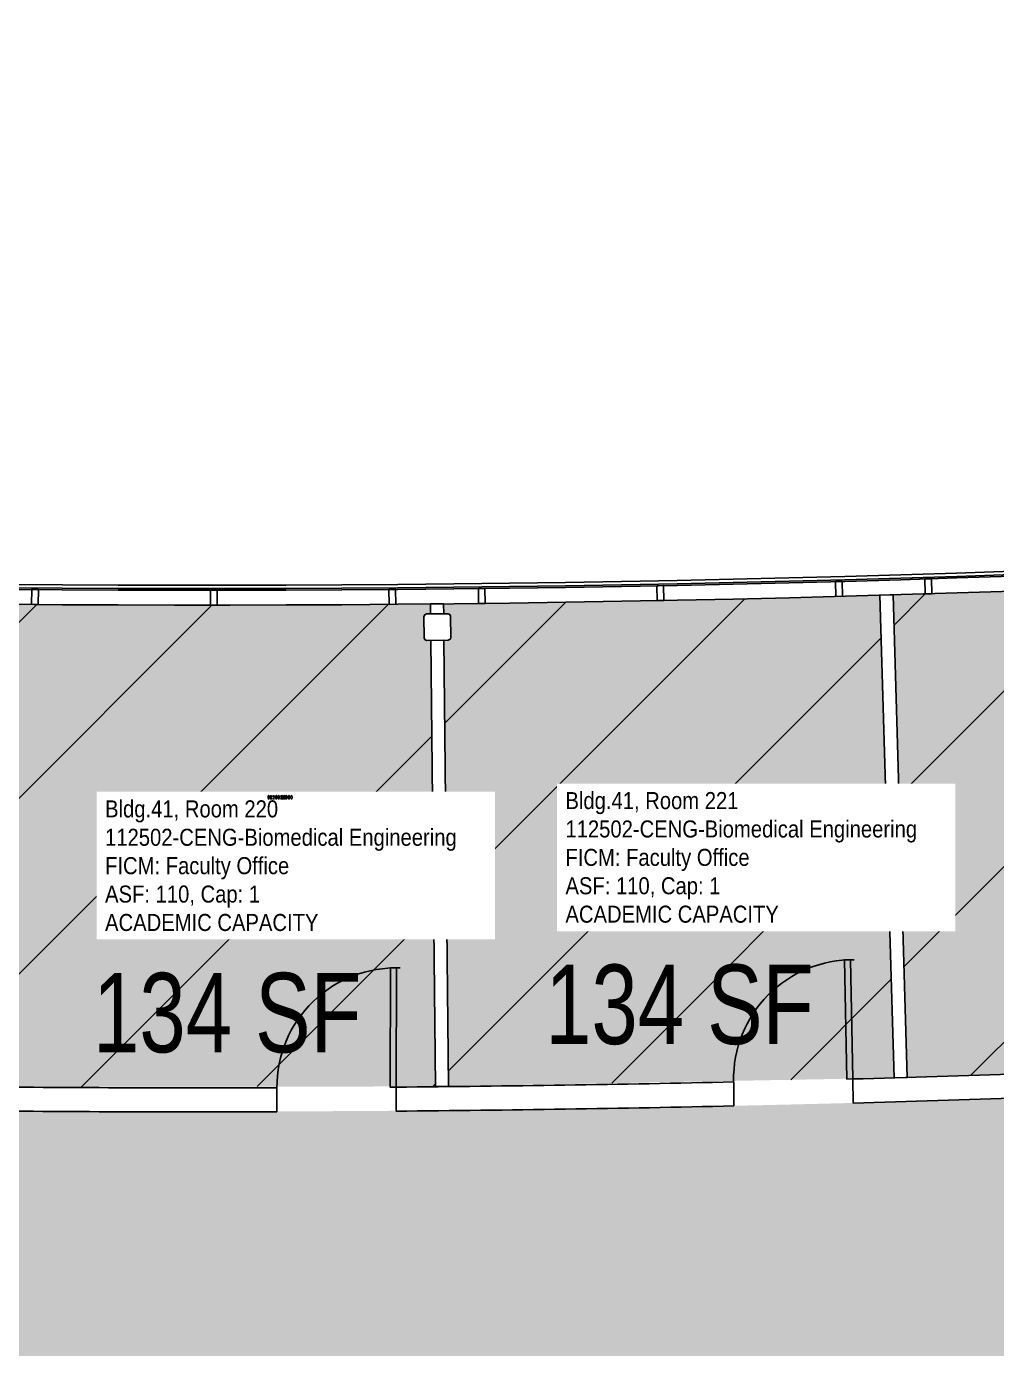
# Model space of a CAD drawing. Header units: inches. Extents: x -2827 to 2347, y -4 to 3466.
# Drawn here: x -1701.1 to -1408, y 3062.5 to 3461.7 of the extents above; entities that cross this region are included whole.
import ezdxf
from ezdxf.enums import TextEntityAlignment as Align

# ---------------------------------------------------------------- set-up
doc = ezdxf.new("R2010")
doc.units = ezdxf.units.IN
doc.header["$LTSCALE"] = 10
doc.header["$MEASUREMENT"] = 0
for name, color, linetype in [('A-DOOR', 2, 'CONTINUOUS'), ('A-GLAZ', 1, 'CONTINUOUS'), ('A-GLAZ-SILL', 2, 'CONTINUOUS'), ('A-IDEN-CNUM', 7, 'CONTINUOUS'), ('A-IDEN-RNUM', 7, 'CONTINUOUS'), ('A-IDEN-SNUM', 4, 'CONTINUOUS'), ('A-IDEN-VNUM', 4, 'CONTINUOUS'), ('A-WALL', 5, 'CONTINUOUS'), ('AREA-TEXT', 3, 'CONTINUOUS'), ('Rooms-Capacity', 4, 'CONTINUOUS'), ('Rooms-Category-Color', 7, 'CONTINUOUS'), ('Rooms-College-Color', 7, 'CONTINUOUS'), ('Rooms-Department-Color', 7, 'CONTINUOUS'), ('Rooms-Division-Color', 7, 'CONTINUOUS'), ('Rooms-Information', 7, 'CONTINUOUS')]:
    doc.layers.add(name, color=color, linetype=linetype)
doc.styles.add('AREA', font='arial.ttf', dxfattribs={"height": 24})
doc.styles.add('ROOMSNUMBER', font='TXT.SHX', dxfattribs={"height": 1})
doc.styles.add('ROOMVNUMBER', font='arial.ttf', dxfattribs={"width": 0.85, "height": 30})
pattern_1 = [(45, (0, 0), (-26.51650429449553, 26.51650429449553), [])]

msp = doc.modelspace()

# ---------------------------------------------------------------- hatches: boundary and pattern name
at = {"layer": 'Rooms-Capacity'}
h = msp.add_hatch(dxfattribs=at)
h.set_pattern_fill('ANSI31', color=256, scale=300, style=0)
h.set_pattern_definition(pattern_1)
edge = h.paths.add_edge_path()
edge.add_arc((-1648.363497916438, 10355.30564602098), 7068.32174728456, 271.6953988597319, 272.750926144339)
edge.add_line((-1309.124526068568, 3295.129356216639), (-1308.97216885452, 3292.128165408096))
edge.add_line((-1308.97216885452, 3292.128165408096), (-1310.247085690498, 3292.063443506137))
edge.add_line((-1310.247085690498, 3292.063443506137), (-1310.716809719801, 3291.793917311355))
edge.add_line((-1310.716809719801, 3291.793917311355), (-1310.958095863461, 3291.27638284117))
edge.add_line((-1310.958095863461, 3291.27638284117), (-1310.628544002771, 3284.7847423926))
edge.add_line((-1310.628544002771, 3284.7847423926), (-1310.30157212913, 3284.202797992155))
edge.add_line((-1310.30157212913, 3284.202797992155), (-1309.841483384371, 3284.073732174933))
edge.add_line((-1309.841483384371, 3284.073732174933), (-1308.593562975526, 3284.146751372144))
edge.add_line((-1308.593562975526, 3284.146751372144), (-1302.124418984962, 3149.547555882834))
edge.add_line((-1302.124418984962, 3149.547555882834), (-1434.97120192647, 3144.390662774444))
edge.add_line((-1434.97120192647, 3144.390662774444), (-1439.240312442183, 3290.07813259773))
h = msp.add_hatch(dxfattribs=at)
h.set_pattern_fill('ANSI31', color=256, scale=300, style=0)
h.set_pattern_definition(pattern_1)
edge = h.paths.add_edge_path()
edge.add_line((-1710.003585678622, 3287.263073719035), (-1710.030911561546, 3284.262560924481))
edge.add_line((-1710.030911561546, 3284.262560924481), (-1708.796743795276, 3284.251321271062))
edge.add_line((-1708.796743795276, 3284.251321271062), (-1708.244830310345, 3284.001657919958))
edge.add_line((-1708.244830310345, 3284.001657919958), (-1708.053604960442, 3283.494522308931))
edge.add_line((-1708.053604960442, 3283.494522308931), (-1708.112798422575, 3276.994791859761))
edge.add_line((-1708.112798422575, 3276.994791859761), (-1708.271660894156, 3276.540001740679))
edge.add_line((-1708.271660894156, 3276.540001740679), (-1708.869597405195, 3276.251652982086))
edge.add_line((-1708.869597405195, 3276.251652982086), (-1710.121418133378, 3276.192626208067))
edge.add_line((-1710.121418133378, 3276.192626208067), (-1711.304735515281, 3141.518608923177))
edge.add_line((-1711.304735515281, 3141.518608923177), (-1577.552935704589, 3141.679428348318))
edge.add_line((-1577.552935704589, 3141.679428348318), (-1578.925716775901, 3276.327399908896))
edge.add_line((-1578.925716775901, 3276.327399908896), (-1580.156946003437, 3276.314847115427))
edge.add_line((-1580.156946003437, 3276.314847115427), (-1580.61142770946, 3276.462447829545))
edge.add_line((-1580.61142770946, 3276.462447829545), (-1580.91455309093, 3277.057161999866))
edge.add_line((-1580.91455309093, 3277.057161999866), (-1580.980819389224, 3283.556824220344))
edge.add_line((-1580.980819389224, 3283.556824220344), (-1580.718762785196, 3284.064157793298))
edge.add_line((-1580.718762785196, 3284.064157793298), (-1580.238504528999, 3284.31443137303))
edge.add_line((-1580.238504528999, 3284.31443137303), (-1579.023131340742, 3284.326377719641))
edge.add_line((-1579.023131340742, 3284.326377719641), (-1579.054048195481, 3287.326108854264))
edge.add_arc((-1647.933518855004, 10360.24112820439), 7073.250402214454, 269.49720449495703, 270.5579564013719, ccw=False)
h = msp.add_hatch(dxfattribs=at)
h.set_pattern_fill('ANSI31', color=256, scale=300, style=0)
h.set_pattern_definition(pattern_1)
edge = h.paths.add_edge_path()
edge.add_arc((-1648.189863185067, 10355.22787264601), 7068.238919755094, 270.5928543419832, 271.6615862695106, ccw=False)
edge.add_line((-1575.054260626435, 3287.367332823575), (-1575.023677319019, 3284.367598299098))
edge.add_line((-1575.023677319019, 3284.367598299098), (-1573.738842278719, 3284.380697626621))
edge.add_line((-1573.738842278719, 3284.380697626621), (-1573.182212904096, 3284.141733057797))
edge.add_line((-1573.182212904096, 3284.141733057797), (-1572.981235086918, 3283.638382693753))
edge.add_line((-1572.981235086918, 3283.638382693753), (-1572.91496886313, 3277.138720503077))
edge.add_line((-1572.91496886313, 3277.138720503077), (-1573.065024018288, 3276.680948965251))
edge.add_line((-1573.065024018288, 3276.680948965251), (-1573.657283708453, 3276.381113344803))
edge.add_line((-1573.657283708453, 3276.381113344803), (-1574.940894408328, 3276.36788376759))
edge.add_line((-1574.940894408328, 3276.36788376759), (-1573.553148121004, 3141.720652295579))
edge.add_line((-1573.553148121004, 3141.720652295579), (-1438.969485685229, 3144.273500222713))
edge.add_line((-1438.969485685229, 3144.273500222713), (-1443.238596186042, 3289.960970051587))
at = {"layer": 'Rooms-Category-Color', "true_color": 0xfa9ba3}
h = msp.add_hatch(color=241, dxfattribs=at)
edge = h.paths.add_edge_path()
edge.add_arc((-1648.363497916438, 10355.30564602098), 7068.32174728456, 271.6953988597319, 272.750926144339)
edge.add_line((-1309.124526068568, 3295.129356216639), (-1308.97216885452, 3292.128165408096))
edge.add_line((-1308.97216885452, 3292.128165408096), (-1310.247085690498, 3292.063443506137))
edge.add_line((-1310.247085690498, 3292.063443506137), (-1310.716809719801, 3291.793917311355))
edge.add_line((-1310.716809719801, 3291.793917311355), (-1310.958095863461, 3291.27638284117))
edge.add_line((-1310.958095863461, 3291.27638284117), (-1310.628544002771, 3284.7847423926))
edge.add_line((-1310.628544002771, 3284.7847423926), (-1310.30157212913, 3284.202797992155))
edge.add_line((-1310.30157212913, 3284.202797992155), (-1309.841483384371, 3284.073732174933))
edge.add_line((-1309.841483384371, 3284.073732174933), (-1308.593562975526, 3284.146751372144))
edge.add_line((-1308.593562975526, 3284.146751372144), (-1302.124418984962, 3149.547555882834))
edge.add_line((-1302.124418984962, 3149.547555882834), (-1434.97120192647, 3144.390662774444))
edge.add_line((-1434.97120192647, 3144.390662774444), (-1439.240312442183, 3290.07813259773))
at = {"layer": 'Rooms-Category-Color', "true_color": 0xadadad}
h = msp.add_hatch(color=253, dxfattribs=at)
edge = h.paths.add_edge_path()
edge.add_arc((-1648.002335816285, 10346.00034947686), 7212.00983942412, 279.3134992422995, 281.8744212178503)
edge.add_line((-164.0063617378223, 3288.32071146061), (-164.0038253890999, 3223.699612770132))
edge.add_line((-164.0038253890999, 3223.699612770132), (-459.4398868530989, 3176.907137539238))
edge.add_line((-459.4398868530989, 3176.907137539238), (-457.5626732707024, 3165.054877476767))
edge.add_line((-457.5626732707024, 3165.054877476767), (-164.0038254483136, 3211.550031278282))
edge.add_line((-164.0038254483136, 3211.550031278282), (-164.0038253962994, 3044.000372629624))
edge.add_line((-164.0038253962994, 3044.000372629624), (-384.0023359954357, 3044.00037426874))
edge.add_line((-384.0023359954357, 3044.00037426874), (-384.0023360848427, 2905.000375539064))
edge.add_line((-384.0023360848427, 2905.000375539064), (-456.0023361295462, 2905.000375304371))
edge.add_line((-456.0023361295462, 2905.000375304371), (-456.0023360401392, 3044.000374779105))
edge.add_line((-456.0023360401392, 3044.000374779105), (-1408.002335773064, 3044.000376095995))
edge.add_line((-1408.002335773064, 3044.000376095995), (-1408.002336323261, 2804.000375477597))
edge.add_line((-1408.002336323261, 2804.000375477597), (-1480.002336263657, 2804.000375466421))
edge.add_line((-1480.002336263657, 2804.000375466421), (-1480.002336114645, 3044.000375481322))
edge.add_line((-1480.002336114645, 3044.000375481322), (-1680.002336040139, 3044.000375436619))
edge.add_line((-1680.002336040139, 3044.000375436619), (-1680.00233605504, 2905.000375442207))
edge.add_line((-1680.00233605504, 2905.000375442207), (-1752.002336159348, 2905.000375449657))
edge.add_line((-1752.002336159348, 2905.000375449657), (-1752.00233605504, 3044.000375436619))
edge.add_line((-1752.00233605504, 3044.000375436619), (-1880.002336053993, 3044.000375440344))
edge.add_line((-1880.002336053993, 3044.000375440344), (-1880.00233605504, 3008.00037542358))
edge.add_line((-1880.00233605504, 3008.00037542358), (-1944.002336114645, 3008.00037542358))
edge.add_line((-1944.002336114645, 3008.00037542358), (-1944.002336159348, 3044.000375460833))
edge.add_line((-1944.002336159348, 3044.000375460833), (-2032.002336180346, 3044.000375445932))
edge.add_line((-2032.002336180346, 3044.000375445932), (-2032.00233617425, 3008.00037544407))
edge.add_line((-2032.00233617425, 3008.00037544407), (-2104.002336129546, 3008.000375421718))
edge.add_line((-2104.002336129546, 3008.000375421718), (-2104.002336129546, 3044.000375425443))
edge.add_line((-2104.002336129546, 3044.000375425443), (-2128.002336274832, 3044.000375410542))
edge.add_line((-2128.002336274832, 3044.000375410542), (-2128.002336129546, 2810.000375354422))
edge.add_line((-2128.002336129546, 2810.000375354422), (-2184.002335823572, 2810.000375429168))
edge.add_line((-2184.002335823572, 2810.000375429168), (-2184.002336144447, 3154.536665072665))
edge.add_arc((-1643.578531144244, 10297.54033888868), 7163.418134742656, 265.6733712704754, 278.2960996600179)
edge.add_arc((-1693.985426125331, 10643.23178521228), 7512.765284613582, 278.2960996600179, 279.2927101304729)
at = {"layer": 'Rooms-Category-Color', "true_color": 0xfa9ba3}
h = msp.add_hatch(color=241, dxfattribs=at)
edge = h.paths.add_edge_path()
edge.add_line((-1710.003585678622, 3287.263073719035), (-1710.030911561546, 3284.262560924481))
edge.add_line((-1710.030911561546, 3284.262560924481), (-1708.796743795276, 3284.251321271062))
edge.add_line((-1708.796743795276, 3284.251321271062), (-1708.244830310345, 3284.001657919958))
edge.add_line((-1708.244830310345, 3284.001657919958), (-1708.053604960442, 3283.494522308931))
edge.add_line((-1708.053604960442, 3283.494522308931), (-1708.112798422575, 3276.994791859761))
edge.add_line((-1708.112798422575, 3276.994791859761), (-1708.271660894156, 3276.540001740679))
edge.add_line((-1708.271660894156, 3276.540001740679), (-1708.869597405195, 3276.251652982086))
edge.add_line((-1708.869597405195, 3276.251652982086), (-1710.121418133378, 3276.192626208067))
edge.add_line((-1710.121418133378, 3276.192626208067), (-1711.304735515281, 3141.518608923177))
edge.add_line((-1711.304735515281, 3141.518608923177), (-1577.552935704589, 3141.679428348318))
edge.add_line((-1577.552935704589, 3141.679428348318), (-1578.925716775901, 3276.327399908896))
edge.add_line((-1578.925716775901, 3276.327399908896), (-1580.156946003437, 3276.314847115427))
edge.add_line((-1580.156946003437, 3276.314847115427), (-1580.61142770946, 3276.462447829545))
edge.add_line((-1580.61142770946, 3276.462447829545), (-1580.91455309093, 3277.057161999866))
edge.add_line((-1580.91455309093, 3277.057161999866), (-1580.980819389224, 3283.556824220344))
edge.add_line((-1580.980819389224, 3283.556824220344), (-1580.718762785196, 3284.064157793298))
edge.add_line((-1580.718762785196, 3284.064157793298), (-1580.238504528999, 3284.31443137303))
edge.add_line((-1580.238504528999, 3284.31443137303), (-1579.023131340742, 3284.326377719641))
edge.add_line((-1579.023131340742, 3284.326377719641), (-1579.054048195481, 3287.326108854264))
edge.add_arc((-1647.933518855004, 10360.24112820439), 7073.250402214454, 269.49720449495703, 270.5579564013719, ccw=False)
h = msp.add_hatch(color=241, dxfattribs=at)
edge = h.paths.add_edge_path()
edge.add_arc((-1648.189863185067, 10355.22787264601), 7068.238919755094, 270.5928543419832, 271.6615862695106, ccw=False)
edge.add_line((-1575.054260626435, 3287.367332823575), (-1575.023677319019, 3284.367598299098))
edge.add_line((-1575.023677319019, 3284.367598299098), (-1573.738842278719, 3284.380697626621))
edge.add_line((-1573.738842278719, 3284.380697626621), (-1573.182212904096, 3284.141733057797))
edge.add_line((-1573.182212904096, 3284.141733057797), (-1572.981235086918, 3283.638382693753))
edge.add_line((-1572.981235086918, 3283.638382693753), (-1572.91496886313, 3277.138720503077))
edge.add_line((-1572.91496886313, 3277.138720503077), (-1573.065024018288, 3276.680948965251))
edge.add_line((-1573.065024018288, 3276.680948965251), (-1573.657283708453, 3276.381113344803))
edge.add_line((-1573.657283708453, 3276.381113344803), (-1574.940894408328, 3276.36788376759))
edge.add_line((-1574.940894408328, 3276.36788376759), (-1573.553148121004, 3141.720652295579))
edge.add_line((-1573.553148121004, 3141.720652295579), (-1438.969485685229, 3144.273500222713))
edge.add_line((-1438.969485685229, 3144.273500222713), (-1443.238596186042, 3289.960970051587))
at = {"layer": 'Rooms-College-Color', "true_color": 0x99d7b2}
h = msp.add_hatch(color=253, dxfattribs=at)
edge = h.paths.add_edge_path()
edge.add_arc((-1648.363497916438, 10355.30564602098), 7068.32174728456, 271.6953988597319, 272.750926144339)
edge.add_line((-1309.124526068568, 3295.129356216639), (-1308.97216885452, 3292.128165408096))
edge.add_line((-1308.97216885452, 3292.128165408096), (-1310.247085690498, 3292.063443506137))
edge.add_line((-1310.247085690498, 3292.063443506137), (-1310.716809719801, 3291.793917311355))
edge.add_line((-1310.716809719801, 3291.793917311355), (-1310.958095863461, 3291.27638284117))
edge.add_line((-1310.958095863461, 3291.27638284117), (-1310.628544002771, 3284.7847423926))
edge.add_line((-1310.628544002771, 3284.7847423926), (-1310.30157212913, 3284.202797992155))
edge.add_line((-1310.30157212913, 3284.202797992155), (-1309.841483384371, 3284.073732174933))
edge.add_line((-1309.841483384371, 3284.073732174933), (-1308.593562975526, 3284.146751372144))
edge.add_line((-1308.593562975526, 3284.146751372144), (-1302.124418984962, 3149.547555882834))
edge.add_line((-1302.124418984962, 3149.547555882834), (-1434.97120192647, 3144.390662774444))
edge.add_line((-1434.97120192647, 3144.390662774444), (-1439.240312442183, 3290.07813259773))
at = {"layer": 'Rooms-College-Color', "true_color": 0xadadad}
h = msp.add_hatch(color=253, dxfattribs=at)
edge = h.paths.add_edge_path()
edge.add_arc((-1648.002335816285, 10346.00034947686), 7212.00983942412, 279.3134992422995, 281.8744212178503)
edge.add_line((-164.0063617378223, 3288.32071146061), (-164.0038253890999, 3223.699612770132))
edge.add_line((-164.0038253890999, 3223.699612770132), (-459.4398868530989, 3176.907137539238))
edge.add_line((-459.4398868530989, 3176.907137539238), (-457.5626732707024, 3165.054877476767))
edge.add_line((-457.5626732707024, 3165.054877476767), (-164.0038254483136, 3211.550031278282))
edge.add_line((-164.0038254483136, 3211.550031278282), (-164.0038253962994, 3044.000372629624))
edge.add_line((-164.0038253962994, 3044.000372629624), (-384.0023359954357, 3044.00037426874))
edge.add_line((-384.0023359954357, 3044.00037426874), (-384.0023360848427, 2905.000375539064))
edge.add_line((-384.0023360848427, 2905.000375539064), (-456.0023361295462, 2905.000375304371))
edge.add_line((-456.0023361295462, 2905.000375304371), (-456.0023360401392, 3044.000374779105))
edge.add_line((-456.0023360401392, 3044.000374779105), (-1408.002335773064, 3044.000376095995))
edge.add_line((-1408.002335773064, 3044.000376095995), (-1408.002336323261, 2804.000375477597))
edge.add_line((-1408.002336323261, 2804.000375477597), (-1480.002336263657, 2804.000375466421))
edge.add_line((-1480.002336263657, 2804.000375466421), (-1480.002336114645, 3044.000375481322))
edge.add_line((-1480.002336114645, 3044.000375481322), (-1680.002336040139, 3044.000375436619))
edge.add_line((-1680.002336040139, 3044.000375436619), (-1680.00233605504, 2905.000375442207))
edge.add_line((-1680.00233605504, 2905.000375442207), (-1752.002336159348, 2905.000375449657))
edge.add_line((-1752.002336159348, 2905.000375449657), (-1752.00233605504, 3044.000375436619))
edge.add_line((-1752.00233605504, 3044.000375436619), (-1880.002336053993, 3044.000375440344))
edge.add_line((-1880.002336053993, 3044.000375440344), (-1880.00233605504, 3008.00037542358))
edge.add_line((-1880.00233605504, 3008.00037542358), (-1944.002336114645, 3008.00037542358))
edge.add_line((-1944.002336114645, 3008.00037542358), (-1944.002336159348, 3044.000375460833))
edge.add_line((-1944.002336159348, 3044.000375460833), (-2032.002336180346, 3044.000375445932))
edge.add_line((-2032.002336180346, 3044.000375445932), (-2032.00233617425, 3008.00037544407))
edge.add_line((-2032.00233617425, 3008.00037544407), (-2104.002336129546, 3008.000375421718))
edge.add_line((-2104.002336129546, 3008.000375421718), (-2104.002336129546, 3044.000375425443))
edge.add_line((-2104.002336129546, 3044.000375425443), (-2128.002336274832, 3044.000375410542))
edge.add_line((-2128.002336274832, 3044.000375410542), (-2128.002336129546, 2810.000375354422))
edge.add_line((-2128.002336129546, 2810.000375354422), (-2184.002335823572, 2810.000375429168))
edge.add_line((-2184.002335823572, 2810.000375429168), (-2184.002336144447, 3154.536665072665))
edge.add_arc((-1643.578531144244, 10297.54033888868), 7163.418134742656, 265.6733712704754, 278.2960996600179)
edge.add_arc((-1693.985426125331, 10643.23178521228), 7512.765284613582, 278.2960996600179, 279.2927101304729)
at = {"layer": 'Rooms-College-Color', "true_color": 0x99d7b2}
h = msp.add_hatch(color=253, dxfattribs=at)
edge = h.paths.add_edge_path()
edge.add_line((-1710.003585678622, 3287.263073719035), (-1710.030911561546, 3284.262560924481))
edge.add_line((-1710.030911561546, 3284.262560924481), (-1708.796743795276, 3284.251321271062))
edge.add_line((-1708.796743795276, 3284.251321271062), (-1708.244830310345, 3284.001657919958))
edge.add_line((-1708.244830310345, 3284.001657919958), (-1708.053604960442, 3283.494522308931))
edge.add_line((-1708.053604960442, 3283.494522308931), (-1708.112798422575, 3276.994791859761))
edge.add_line((-1708.112798422575, 3276.994791859761), (-1708.271660894156, 3276.540001740679))
edge.add_line((-1708.271660894156, 3276.540001740679), (-1708.869597405195, 3276.251652982086))
edge.add_line((-1708.869597405195, 3276.251652982086), (-1710.121418133378, 3276.192626208067))
edge.add_line((-1710.121418133378, 3276.192626208067), (-1711.304735515281, 3141.518608923177))
edge.add_line((-1711.304735515281, 3141.518608923177), (-1577.552935704589, 3141.679428348318))
edge.add_line((-1577.552935704589, 3141.679428348318), (-1578.925716775901, 3276.327399908896))
edge.add_line((-1578.925716775901, 3276.327399908896), (-1580.156946003437, 3276.314847115427))
edge.add_line((-1580.156946003437, 3276.314847115427), (-1580.61142770946, 3276.462447829545))
edge.add_line((-1580.61142770946, 3276.462447829545), (-1580.91455309093, 3277.057161999866))
edge.add_line((-1580.91455309093, 3277.057161999866), (-1580.980819389224, 3283.556824220344))
edge.add_line((-1580.980819389224, 3283.556824220344), (-1580.718762785196, 3284.064157793298))
edge.add_line((-1580.718762785196, 3284.064157793298), (-1580.238504528999, 3284.31443137303))
edge.add_line((-1580.238504528999, 3284.31443137303), (-1579.023131340742, 3284.326377719641))
edge.add_line((-1579.023131340742, 3284.326377719641), (-1579.054048195481, 3287.326108854264))
edge.add_arc((-1647.933518855004, 10360.24112820439), 7073.250402214454, 269.49720449495703, 270.5579564013719, ccw=False)
h = msp.add_hatch(color=253, dxfattribs=at)
edge = h.paths.add_edge_path()
edge.add_arc((-1648.189863185067, 10355.22787264601), 7068.238919755094, 270.5928543419832, 271.6615862695106, ccw=False)
edge.add_line((-1575.054260626435, 3287.367332823575), (-1575.023677319019, 3284.367598299098))
edge.add_line((-1575.023677319019, 3284.367598299098), (-1573.738842278719, 3284.380697626621))
edge.add_line((-1573.738842278719, 3284.380697626621), (-1573.182212904096, 3284.141733057797))
edge.add_line((-1573.182212904096, 3284.141733057797), (-1572.981235086918, 3283.638382693753))
edge.add_line((-1572.981235086918, 3283.638382693753), (-1572.91496886313, 3277.138720503077))
edge.add_line((-1572.91496886313, 3277.138720503077), (-1573.065024018288, 3276.680948965251))
edge.add_line((-1573.065024018288, 3276.680948965251), (-1573.657283708453, 3276.381113344803))
edge.add_line((-1573.657283708453, 3276.381113344803), (-1574.940894408328, 3276.36788376759))
edge.add_line((-1574.940894408328, 3276.36788376759), (-1573.553148121004, 3141.720652295579))
edge.add_line((-1573.553148121004, 3141.720652295579), (-1438.969485685229, 3144.273500222713))
edge.add_line((-1438.969485685229, 3144.273500222713), (-1443.238596186042, 3289.960970051587))
at = {"layer": 'Rooms-Department-Color', "true_color": 0x99d7b2}
h = msp.add_hatch(color=253, dxfattribs=at)
edge = h.paths.add_edge_path()
edge.add_arc((-1648.363497916438, 10355.30564602098), 7068.32174728456, 271.6953988597319, 272.750926144339)
edge.add_line((-1309.124526068568, 3295.129356216639), (-1308.97216885452, 3292.128165408096))
edge.add_line((-1308.97216885452, 3292.128165408096), (-1310.247085690498, 3292.063443506137))
edge.add_line((-1310.247085690498, 3292.063443506137), (-1310.716809719801, 3291.793917311355))
edge.add_line((-1310.716809719801, 3291.793917311355), (-1310.958095863461, 3291.27638284117))
edge.add_line((-1310.958095863461, 3291.27638284117), (-1310.628544002771, 3284.7847423926))
edge.add_line((-1310.628544002771, 3284.7847423926), (-1310.30157212913, 3284.202797992155))
edge.add_line((-1310.30157212913, 3284.202797992155), (-1309.841483384371, 3284.073732174933))
edge.add_line((-1309.841483384371, 3284.073732174933), (-1308.593562975526, 3284.146751372144))
edge.add_line((-1308.593562975526, 3284.146751372144), (-1302.124418984962, 3149.547555882834))
edge.add_line((-1302.124418984962, 3149.547555882834), (-1434.97120192647, 3144.390662774444))
edge.add_line((-1434.97120192647, 3144.390662774444), (-1439.240312442183, 3290.07813259773))
at = {"layer": 'Rooms-Department-Color', "true_color": 0xacacac}
h = msp.add_hatch(color=253, dxfattribs=at)
edge = h.paths.add_edge_path()
edge.add_arc((-1648.002335816285, 10346.00034947686), 7212.00983942412, 279.3134992422995, 281.8744212178503)
edge.add_line((-164.0063617378223, 3288.32071146061), (-164.0038253890999, 3223.699612770132))
edge.add_line((-164.0038253890999, 3223.699612770132), (-459.4398868530989, 3176.907137539238))
edge.add_line((-459.4398868530989, 3176.907137539238), (-457.5626732707024, 3165.054877476767))
edge.add_line((-457.5626732707024, 3165.054877476767), (-164.0038254483136, 3211.550031278282))
edge.add_line((-164.0038254483136, 3211.550031278282), (-164.0038253962994, 3044.000372629624))
edge.add_line((-164.0038253962994, 3044.000372629624), (-384.0023359954357, 3044.00037426874))
edge.add_line((-384.0023359954357, 3044.00037426874), (-384.0023360848427, 2905.000375539064))
edge.add_line((-384.0023360848427, 2905.000375539064), (-456.0023361295462, 2905.000375304371))
edge.add_line((-456.0023361295462, 2905.000375304371), (-456.0023360401392, 3044.000374779105))
edge.add_line((-456.0023360401392, 3044.000374779105), (-1408.002335773064, 3044.000376095995))
edge.add_line((-1408.002335773064, 3044.000376095995), (-1408.002336323261, 2804.000375477597))
edge.add_line((-1408.002336323261, 2804.000375477597), (-1480.002336263657, 2804.000375466421))
edge.add_line((-1480.002336263657, 2804.000375466421), (-1480.002336114645, 3044.000375481322))
edge.add_line((-1480.002336114645, 3044.000375481322), (-1680.002336040139, 3044.000375436619))
edge.add_line((-1680.002336040139, 3044.000375436619), (-1680.00233605504, 2905.000375442207))
edge.add_line((-1680.00233605504, 2905.000375442207), (-1752.002336159348, 2905.000375449657))
edge.add_line((-1752.002336159348, 2905.000375449657), (-1752.00233605504, 3044.000375436619))
edge.add_line((-1752.00233605504, 3044.000375436619), (-1880.002336053993, 3044.000375440344))
edge.add_line((-1880.002336053993, 3044.000375440344), (-1880.00233605504, 3008.00037542358))
edge.add_line((-1880.00233605504, 3008.00037542358), (-1944.002336114645, 3008.00037542358))
edge.add_line((-1944.002336114645, 3008.00037542358), (-1944.002336159348, 3044.000375460833))
edge.add_line((-1944.002336159348, 3044.000375460833), (-2032.002336180346, 3044.000375445932))
edge.add_line((-2032.002336180346, 3044.000375445932), (-2032.00233617425, 3008.00037544407))
edge.add_line((-2032.00233617425, 3008.00037544407), (-2104.002336129546, 3008.000375421718))
edge.add_line((-2104.002336129546, 3008.000375421718), (-2104.002336129546, 3044.000375425443))
edge.add_line((-2104.002336129546, 3044.000375425443), (-2128.002336274832, 3044.000375410542))
edge.add_line((-2128.002336274832, 3044.000375410542), (-2128.002336129546, 2810.000375354422))
edge.add_line((-2128.002336129546, 2810.000375354422), (-2184.002335823572, 2810.000375429168))
edge.add_line((-2184.002335823572, 2810.000375429168), (-2184.002336144447, 3154.536665072665))
edge.add_arc((-1643.578531144244, 10297.54033888868), 7163.418134742656, 265.6733712704754, 278.2960996600179)
edge.add_arc((-1693.985426125331, 10643.23178521228), 7512.765284613582, 278.2960996600179, 279.2927101304729)
at = {"layer": 'Rooms-Department-Color', "true_color": 0x99d7b2}
h = msp.add_hatch(color=253, dxfattribs=at)
edge = h.paths.add_edge_path()
edge.add_line((-1710.003585678622, 3287.263073719035), (-1710.030911561546, 3284.262560924481))
edge.add_line((-1710.030911561546, 3284.262560924481), (-1708.796743795276, 3284.251321271062))
edge.add_line((-1708.796743795276, 3284.251321271062), (-1708.244830310345, 3284.001657919958))
edge.add_line((-1708.244830310345, 3284.001657919958), (-1708.053604960442, 3283.494522308931))
edge.add_line((-1708.053604960442, 3283.494522308931), (-1708.112798422575, 3276.994791859761))
edge.add_line((-1708.112798422575, 3276.994791859761), (-1708.271660894156, 3276.540001740679))
edge.add_line((-1708.271660894156, 3276.540001740679), (-1708.869597405195, 3276.251652982086))
edge.add_line((-1708.869597405195, 3276.251652982086), (-1710.121418133378, 3276.192626208067))
edge.add_line((-1710.121418133378, 3276.192626208067), (-1711.304735515281, 3141.518608923177))
edge.add_line((-1711.304735515281, 3141.518608923177), (-1577.552935704589, 3141.679428348318))
edge.add_line((-1577.552935704589, 3141.679428348318), (-1578.925716775901, 3276.327399908896))
edge.add_line((-1578.925716775901, 3276.327399908896), (-1580.156946003437, 3276.314847115427))
edge.add_line((-1580.156946003437, 3276.314847115427), (-1580.61142770946, 3276.462447829545))
edge.add_line((-1580.61142770946, 3276.462447829545), (-1580.91455309093, 3277.057161999866))
edge.add_line((-1580.91455309093, 3277.057161999866), (-1580.980819389224, 3283.556824220344))
edge.add_line((-1580.980819389224, 3283.556824220344), (-1580.718762785196, 3284.064157793298))
edge.add_line((-1580.718762785196, 3284.064157793298), (-1580.238504528999, 3284.31443137303))
edge.add_line((-1580.238504528999, 3284.31443137303), (-1579.023131340742, 3284.326377719641))
edge.add_line((-1579.023131340742, 3284.326377719641), (-1579.054048195481, 3287.326108854264))
edge.add_arc((-1647.933518855004, 10360.24112820439), 7073.250402214454, 269.49720449495703, 270.5579564013719, ccw=False)
h = msp.add_hatch(color=253, dxfattribs=at)
edge = h.paths.add_edge_path()
edge.add_arc((-1648.189863185067, 10355.22787264601), 7068.238919755094, 270.5928543419832, 271.6615862695106, ccw=False)
edge.add_line((-1575.054260626435, 3287.367332823575), (-1575.023677319019, 3284.367598299098))
edge.add_line((-1575.023677319019, 3284.367598299098), (-1573.738842278719, 3284.380697626621))
edge.add_line((-1573.738842278719, 3284.380697626621), (-1573.182212904096, 3284.141733057797))
edge.add_line((-1573.182212904096, 3284.141733057797), (-1572.981235086918, 3283.638382693753))
edge.add_line((-1572.981235086918, 3283.638382693753), (-1572.91496886313, 3277.138720503077))
edge.add_line((-1572.91496886313, 3277.138720503077), (-1573.065024018288, 3276.680948965251))
edge.add_line((-1573.065024018288, 3276.680948965251), (-1573.657283708453, 3276.381113344803))
edge.add_line((-1573.657283708453, 3276.381113344803), (-1574.940894408328, 3276.36788376759))
edge.add_line((-1574.940894408328, 3276.36788376759), (-1573.553148121004, 3141.720652295579))
edge.add_line((-1573.553148121004, 3141.720652295579), (-1438.969485685229, 3144.273500222713))
edge.add_line((-1438.969485685229, 3144.273500222713), (-1443.238596186042, 3289.960970051587))
at = {"layer": 'Rooms-Division-Color', "true_color": 0x99d7b2}
h = msp.add_hatch(color=253, dxfattribs=at)
edge = h.paths.add_edge_path()
edge.add_arc((-1648.363497916438, 10355.30564602098), 7068.32174728456, 271.6953988597319, 272.750926144339)
edge.add_line((-1309.124526068568, 3295.129356216639), (-1308.97216885452, 3292.128165408096))
edge.add_line((-1308.97216885452, 3292.128165408096), (-1310.247085690498, 3292.063443506137))
edge.add_line((-1310.247085690498, 3292.063443506137), (-1310.716809719801, 3291.793917311355))
edge.add_line((-1310.716809719801, 3291.793917311355), (-1310.958095863461, 3291.27638284117))
edge.add_line((-1310.958095863461, 3291.27638284117), (-1310.628544002771, 3284.7847423926))
edge.add_line((-1310.628544002771, 3284.7847423926), (-1310.30157212913, 3284.202797992155))
edge.add_line((-1310.30157212913, 3284.202797992155), (-1309.841483384371, 3284.073732174933))
edge.add_line((-1309.841483384371, 3284.073732174933), (-1308.593562975526, 3284.146751372144))
edge.add_line((-1308.593562975526, 3284.146751372144), (-1302.124418984962, 3149.547555882834))
edge.add_line((-1302.124418984962, 3149.547555882834), (-1434.97120192647, 3144.390662774444))
edge.add_line((-1434.97120192647, 3144.390662774444), (-1439.240312442183, 3290.07813259773))
at = {"layer": 'Rooms-Division-Color', "true_color": 0xadadad}
h = msp.add_hatch(color=253, dxfattribs=at)
edge = h.paths.add_edge_path()
edge.add_arc((-1648.002335816285, 10346.00034947686), 7212.00983942412, 279.3134992422995, 281.8744212178503)
edge.add_line((-164.0063617378223, 3288.32071146061), (-164.0038253890999, 3223.699612770132))
edge.add_line((-164.0038253890999, 3223.699612770132), (-459.4398868530989, 3176.907137539238))
edge.add_line((-459.4398868530989, 3176.907137539238), (-457.5626732707024, 3165.054877476767))
edge.add_line((-457.5626732707024, 3165.054877476767), (-164.0038254483136, 3211.550031278282))
edge.add_line((-164.0038254483136, 3211.550031278282), (-164.0038253962994, 3044.000372629624))
edge.add_line((-164.0038253962994, 3044.000372629624), (-384.0023359954357, 3044.00037426874))
edge.add_line((-384.0023359954357, 3044.00037426874), (-384.0023360848427, 2905.000375539064))
edge.add_line((-384.0023360848427, 2905.000375539064), (-456.0023361295462, 2905.000375304371))
edge.add_line((-456.0023361295462, 2905.000375304371), (-456.0023360401392, 3044.000374779105))
edge.add_line((-456.0023360401392, 3044.000374779105), (-1408.002335773064, 3044.000376095995))
edge.add_line((-1408.002335773064, 3044.000376095995), (-1408.002336323261, 2804.000375477597))
edge.add_line((-1408.002336323261, 2804.000375477597), (-1480.002336263657, 2804.000375466421))
edge.add_line((-1480.002336263657, 2804.000375466421), (-1480.002336114645, 3044.000375481322))
edge.add_line((-1480.002336114645, 3044.000375481322), (-1680.002336040139, 3044.000375436619))
edge.add_line((-1680.002336040139, 3044.000375436619), (-1680.00233605504, 2905.000375442207))
edge.add_line((-1680.00233605504, 2905.000375442207), (-1752.002336159348, 2905.000375449657))
edge.add_line((-1752.002336159348, 2905.000375449657), (-1752.00233605504, 3044.000375436619))
edge.add_line((-1752.00233605504, 3044.000375436619), (-1880.002336053993, 3044.000375440344))
edge.add_line((-1880.002336053993, 3044.000375440344), (-1880.00233605504, 3008.00037542358))
edge.add_line((-1880.00233605504, 3008.00037542358), (-1944.002336114645, 3008.00037542358))
edge.add_line((-1944.002336114645, 3008.00037542358), (-1944.002336159348, 3044.000375460833))
edge.add_line((-1944.002336159348, 3044.000375460833), (-2032.002336180346, 3044.000375445932))
edge.add_line((-2032.002336180346, 3044.000375445932), (-2032.00233617425, 3008.00037544407))
edge.add_line((-2032.00233617425, 3008.00037544407), (-2104.002336129546, 3008.000375421718))
edge.add_line((-2104.002336129546, 3008.000375421718), (-2104.002336129546, 3044.000375425443))
edge.add_line((-2104.002336129546, 3044.000375425443), (-2128.002336274832, 3044.000375410542))
edge.add_line((-2128.002336274832, 3044.000375410542), (-2128.002336129546, 2810.000375354422))
edge.add_line((-2128.002336129546, 2810.000375354422), (-2184.002335823572, 2810.000375429168))
edge.add_line((-2184.002335823572, 2810.000375429168), (-2184.002336144447, 3154.536665072665))
edge.add_arc((-1643.578531144244, 10297.54033888868), 7163.418134742656, 265.6733712704754, 278.2960996600179)
edge.add_arc((-1693.985426125331, 10643.23178521228), 7512.765284613582, 278.2960996600179, 279.2927101304729)
at = {"layer": 'Rooms-Division-Color', "true_color": 0x99d7b2}
h = msp.add_hatch(color=253, dxfattribs=at)
edge = h.paths.add_edge_path()
edge.add_line((-1710.003585678622, 3287.263073719035), (-1710.030911561546, 3284.262560924481))
edge.add_line((-1710.030911561546, 3284.262560924481), (-1708.796743795276, 3284.251321271062))
edge.add_line((-1708.796743795276, 3284.251321271062), (-1708.244830310345, 3284.001657919958))
edge.add_line((-1708.244830310345, 3284.001657919958), (-1708.053604960442, 3283.494522308931))
edge.add_line((-1708.053604960442, 3283.494522308931), (-1708.112798422575, 3276.994791859761))
edge.add_line((-1708.112798422575, 3276.994791859761), (-1708.271660894156, 3276.540001740679))
edge.add_line((-1708.271660894156, 3276.540001740679), (-1708.869597405195, 3276.251652982086))
edge.add_line((-1708.869597405195, 3276.251652982086), (-1710.121418133378, 3276.192626208067))
edge.add_line((-1710.121418133378, 3276.192626208067), (-1711.304735515281, 3141.518608923177))
edge.add_line((-1711.304735515281, 3141.518608923177), (-1577.552935704589, 3141.679428348318))
edge.add_line((-1577.552935704589, 3141.679428348318), (-1578.925716775901, 3276.327399908896))
edge.add_line((-1578.925716775901, 3276.327399908896), (-1580.156946003437, 3276.314847115427))
edge.add_line((-1580.156946003437, 3276.314847115427), (-1580.61142770946, 3276.462447829545))
edge.add_line((-1580.61142770946, 3276.462447829545), (-1580.91455309093, 3277.057161999866))
edge.add_line((-1580.91455309093, 3277.057161999866), (-1580.980819389224, 3283.556824220344))
edge.add_line((-1580.980819389224, 3283.556824220344), (-1580.718762785196, 3284.064157793298))
edge.add_line((-1580.718762785196, 3284.064157793298), (-1580.238504528999, 3284.31443137303))
edge.add_line((-1580.238504528999, 3284.31443137303), (-1579.023131340742, 3284.326377719641))
edge.add_line((-1579.023131340742, 3284.326377719641), (-1579.054048195481, 3287.326108854264))
edge.add_arc((-1647.933518855004, 10360.24112820439), 7073.250402214454, 269.49720449495703, 270.5579564013719, ccw=False)
h = msp.add_hatch(color=253, dxfattribs=at)
edge = h.paths.add_edge_path()
edge.add_arc((-1648.189863185067, 10355.22787264601), 7068.238919755094, 270.5928543419832, 271.6615862695106, ccw=False)
edge.add_line((-1575.054260626435, 3287.367332823575), (-1575.023677319019, 3284.367598299098))
edge.add_line((-1575.023677319019, 3284.367598299098), (-1573.738842278719, 3284.380697626621))
edge.add_line((-1573.738842278719, 3284.380697626621), (-1573.182212904096, 3284.141733057797))
edge.add_line((-1573.182212904096, 3284.141733057797), (-1572.981235086918, 3283.638382693753))
edge.add_line((-1572.981235086918, 3283.638382693753), (-1572.91496886313, 3277.138720503077))
edge.add_line((-1572.91496886313, 3277.138720503077), (-1573.065024018288, 3276.680948965251))
edge.add_line((-1573.065024018288, 3276.680948965251), (-1573.657283708453, 3276.381113344803))
edge.add_line((-1573.657283708453, 3276.381113344803), (-1574.940894408328, 3276.36788376759))
edge.add_line((-1574.940894408328, 3276.36788376759), (-1573.553148121004, 3141.720652295579))
edge.add_line((-1573.553148121004, 3141.720652295579), (-1438.969485685229, 3144.273500222713))
edge.add_line((-1438.969485685229, 3144.273500222713), (-1443.238596186042, 3289.960970051587))

# ---------------------------------------------------------------- linework, layer by layer
at = {"layer": 'A-DOOR'}
for p, q in [((-1591.210254698992, 3141.485502308235), (-1591.075434908271, 3177.485250031576)), ((-1589.275448173285, 3177.478508938104), (-1591.075434908271, 3177.485250031576)), ((-1589.410267427564, 3141.478761350736), (-1589.275448173285, 3177.478508938104)), ((-1452.100949406624, 3179.916190365329), (-1453.900653943419, 3179.883617924526)), ((-1453.24920257926, 3143.889512568712), (-1453.900653943419, 3179.883617924526)), ((-1451.449497401714, 3143.922085152939), (-1452.100949406624, 3179.916190365329)), ((-1625.412918969989, 3141.275946820155), (-1625.39804919064, 3134.025928651914)), ((-1589.410267427564, 3141.478761350736), (-1591.210254698992, 3141.485502308235)), ((-1589.359103918076, 3134.228932464495), (-1589.410203039646, 3141.478785747662)), ((-1487.329868122935, 3135.780494395643), (-1487.421911463141, 3143.030272677541)), ((-1451.449497401714, 3143.922085152939), (-1453.24920257926, 3143.889512568712)), ((-1451.320004105568, 3136.672914804891), (-1451.44825387001, 3143.922142919153))]:
    msp.add_line(p, q, dxfattribs=at)
at = {"layer": 'A-DOOR', "extrusion": (0, 0, -1)}
for centre, major_axis, ratio, start_param, end_param in [((-1589.410267427564, 3141.478761350736), (33.6112360191296, 12.90569208647901), 0.9998762769018343, 3.502611403592359, 5.112493211634422), ((-1451.449497401714, 3143.922085152939), (34.29708094455071, 10.94121747685844), 0.9999999994639305, 3.432303222063155, 5.032892055170438)]:
    msp.add_ellipse(centre, major_axis=major_axis, ratio=ratio, start_param=start_param, end_param=end_param, dxfattribs=at)
at = {"layer": 'A-GLAZ', "linetype": 'Continuous'}
for radius in [7053.009839426081, 7054.509839426081, 7059.009839426081]:
    msp.add_arc((-1648.00487215817, 10346.00064304657), radius, 264.9868125715975, 282.5566358323309, dxfattribs=at)
at = {"layer": 'A-GLAZ-SILL', "linetype": 'Continuous'}
msp.add_arc((-1648.00487215817, 10346.00064304657), 7054.009839426081, 264.9868125715975, 282.5566358323309, dxfattribs=at)
at = {"layer": 'A-WALL', "linetype": 'Continuous', "lineweight": -3}
for p, q in [((-1439.240312442183, 3290.07813259773), (-1443.238596186042, 3289.960970051587)), ((-1443.238596186042, 3289.960970051587), (-1438.969485685229, 3144.273500222713)), ((-1434.97120192647, 3144.390662774444), (-1439.240312442183, 3290.07813259773)), ((-1575.054260626435, 3287.367332823575), (-1579.054048195481, 3287.326108854264)), ((-1579.054048195481, 3287.326108854264), (-1579.023131340742, 3284.326377719641)), ((-1575.023343771696, 3284.367601683363), (-1575.054260626435, 3287.367332823575)), ((-1579.023131340742, 3284.326377719641), (-1575.023343771696, 3284.367601683363)), ((-1574.940899699926, 3276.368397189304), (-1578.940687268972, 3276.327173244208)), ((-1578.940687268972, 3276.327173244208), (-1577.552935704589, 3141.679428348318)), ((-1573.553148150444, 3141.720652295277), (-1574.940899699926, 3276.368397189304)), ((-1577.552935704589, 3141.679428348318), (-1573.553148150444, 3141.720652295277)), ((-1438.969485685229, 3144.273500222713), (-1434.97120192647, 3144.390662774444))]:
    msp.add_line(p, q, dxfattribs=at)
at = {"layer": 'A-WALL', "linetype": 'Continuous'}
for points in [[(-1456.541609942913, 3289.58783393912), (-1454.542317509651, 3289.641030896455), (-1454.662010699511, 3294.139438772574), (-1456.661303013563, 3294.086241824552)], [(-1429.553248345852, 3290.380756810308), (-1427.553955927491, 3290.433953754604), (-1427.673649102449, 3294.932361636311), (-1429.672941431403, 3294.879164721817)], [(-1699.52182765305, 3287.240994518623), (-1697.521910980344, 3287.222744641826), (-1697.480848640203, 3291.722557244822), (-1699.480765461922, 3291.740807199851)], [(-1645.494456097484, 3286.991249987856), (-1643.494471937418, 3286.98327953741), (-1643.476538449526, 3291.483243823051), (-1645.47652259469, 3291.491214245558)], [(-1591.520784780383, 3287.216605454683), (-1589.520840793848, 3287.231571815908), (-1589.554515019059, 3291.731445817277), (-1591.554459095001, 3291.71647946164)], [(-1564.522196918726, 3287.49344143644), (-1562.522252857685, 3287.508407771587), (-1562.555927172303, 3292.008281785995), (-1564.555871114135, 3291.993315456435)], [(-1510.49059972167, 3288.33036611788), (-1508.49125726521, 3288.381648041308), (-1508.6066416502, 3292.880168527365), (-1510.605984091759, 3292.828886546195)]]:
    msp.add_lwpolyline(points, close=True, dxfattribs=at)
at = {"layer": 'A-WALL'}
msp.add_lwpolyline([(-1580.238504528999, 3284.31443137303), (-1580.718762785196, 3284.064157793298), (-1580.980819389224, 3283.556824220344), (-1580.91455309093, 3277.057161999866), (-1580.61142770946, 3276.462447829545), (-1580.156946003437, 3276.314847115427), (-1573.657283708453, 3276.381113344803), (-1573.065024018288, 3276.680948965251), (-1572.91496886313, 3277.138720503077), (-1572.981235086918, 3283.638382693753), (-1573.182212904096, 3284.141733057797), (-1573.738842278719, 3284.380697626621)], close=True, dxfattribs=at)
at = {"layer": 'A-WALL', "linetype": 'Continuous'}
for radius, start, end in [(7204.759839426081, 271.5632887239395, 272.3746503334467), (7204.759839426081, 269.4605095366844, 270.1796428072884), (7204.759839426081, 270.4659580804307, 271.2771197529608), (7212.009839426081, 271.5627352740141, 272.3750203367218), (7212.009839426081, 269.4605300283533, 270.1795796276799), (7212.009839426081, 270.465895752676, 271.2765672250898)]:
    msp.add_arc((-1648.002335816622, 10346.0003494788), radius, start, end, dxfattribs=at)

# ---------------------------------------------------------------- texts
at = {"layer": 'A-IDEN-CNUM', "style": 'ROOMSNUMBER', "width": 0.85}
for s, p in [('CAD #041-0_0220-00', (-1628.307117514312, 3225.478621643968)), ('CAD #041-0_0221-00', (-1492.601783465594, 3224.375761512667))]:
    msp.add_text(s, height=1, rotation=359.9999999866598, dxfattribs=at).set_placement(p)
at = {"layer": 'A-IDEN-RNUM', "style": 'ROOMSNUMBER', "width": 0.85}
for s, p in [('0220-00', (-1628.307117514312, 3228.47860113252)), ('0221-00', (-1492.601783465594, 3227.375741001219))]:
    msp.add_text(s, height=1, rotation=359.9999999866598, dxfattribs=at).set_placement(p)
at = {"layer": 'A-IDEN-SNUM', "style": 'ROOMSNUMBER', "width": 0.85}
for s, p in [('0410022000', (-1628.307117514312, 3228.47860113252)), ('0410022100', (-1492.601783465594, 3227.375741001219))]:
    msp.add_text(s, height=1, rotation=359.9999999866598, dxfattribs=at).set_placement(p)
at = {"layer": 'A-IDEN-VNUM', "style": 'ROOMVNUMBER', "width": 0.85}
for s, p in [('221', (-1502.587584896013, 3209.041436454281)), ('220', (-1641.66415060591, 3206.536932467017))]:
    msp.add_text(s, height=36, rotation=359.9999999866598, dxfattribs=at).set_placement(p, align=Align.MIDDLE_CENTER)
at = {"layer": 'AREA-TEXT', "style": 'AREA', "width": 0.75}
for p in [(-1503.840526030399, 3166.464838692918), (-1640.411209471524, 3163.960334705189)]:
    msp.add_text('134 SF', height=24, dxfattribs=at).set_placement(p, align=Align.MIDDLE_CENTER)

# ---------------------------------------------------------------- next in the draw order: texts
at = {"layer": 'Rooms-Information', "char_height": 5.142857142857143, "width": 115.2, "attachment_point": 7, "rotation": 359.99999998665976, "style": 'ROOMVNUMBER', "bg_fill": 3, "box_fill_scale": 1.5, "bg_fill_color": 256, "bg_fill_true_color": 13158600, "bg_fill_transparency": 0}
for s, insert in [('Bldg.41, Room 221^M^J112502-CENG-Biomedical Engineering^M^JFICM: Faculty Office^M^JASF: 110, Cap: 1^M^JACADEMIC CAPACITY', (-1538.249317505934, 3191.041436462584)), ('Bldg.41, Room 220^M^J112502-CENG-Biomedical Engineering^M^JFICM: Faculty Office^M^JASF: 110, Cap: 1^M^JACADEMIC CAPACITY', (-1677.32588321583, 3188.536932475321))]:
    msp.add_mtext(s, dxfattribs=dict(at, insert=insert))

doc.saveas('drawing.dxf')
